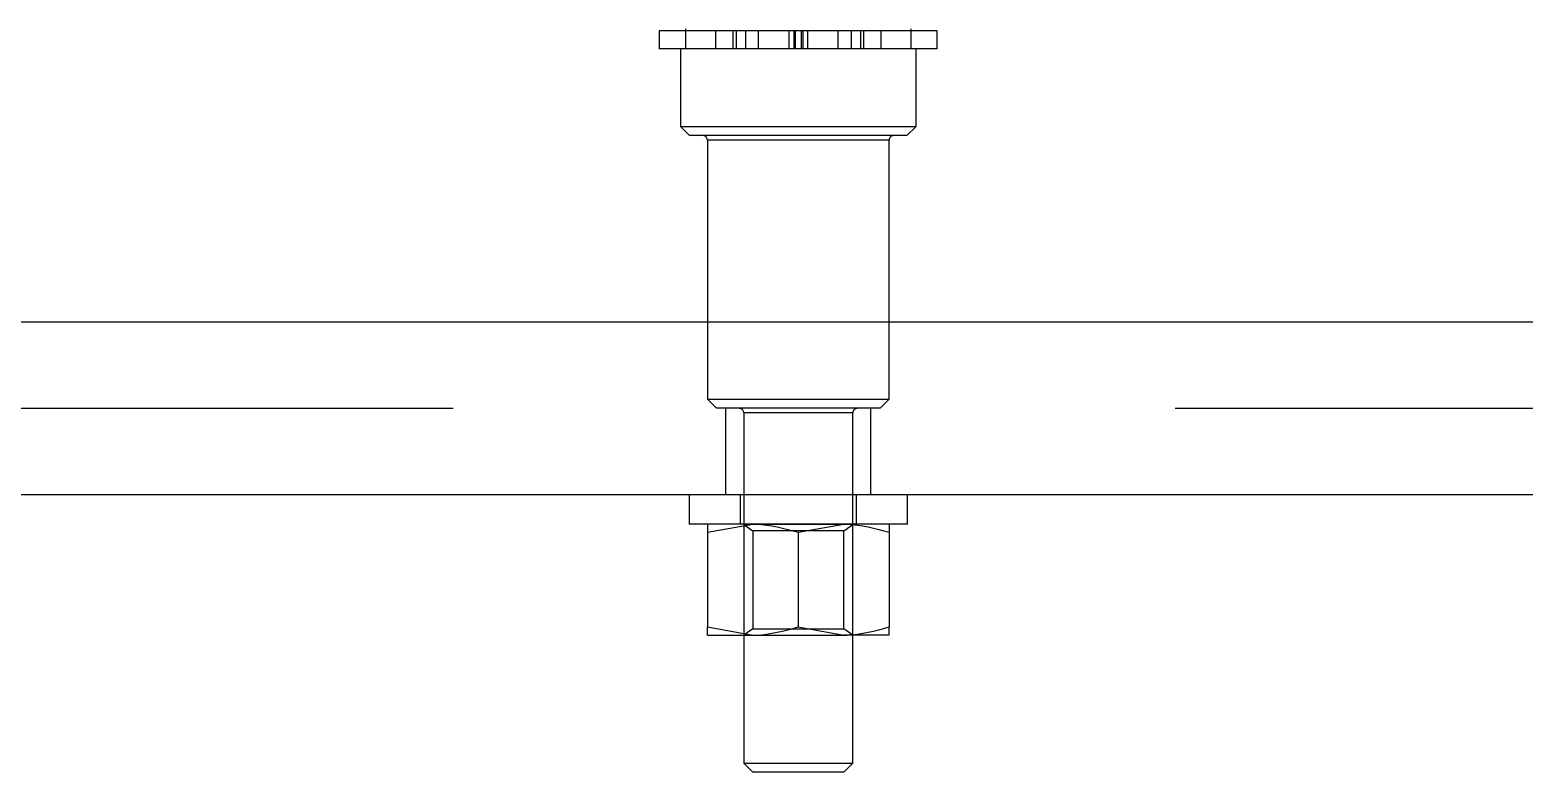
# Model space of a CAD drawing. Header units: metres. Extents: x 0 to 21025, y 0 to 14850.
# Drawn here: x 5274.1 to 5356.3, y 9031.4 to 9072.2 of the extents above; entities that cross this region are included whole.
import ezdxf

# ---------------------------------------------------------------- set-up
doc = ezdxf.new("R2010")
doc.units = ezdxf.units.M
doc.header["$LTSCALE"] = 25
doc.linetypes.add('HIDDEN2', pattern=[4.7625, 3.175, -1.5875])
doc.layers.add('SL4', color=4, linetype='Continuous')
doc.layers.add('ST1', color=7, linetype='HIDDEN2')

msp = doc.modelspace()

# ---------------------------------------------------------------- linework, layer by layer
at = {"layer": 'SL4'}
for p, q in [((4210.539, 9056.144), (5535.514, 9056.144)), ((5535.514, 9046.619), (4210.539, 9046.619)), ((5310.357, 9046.619), (5310.357, 9045.019)), ((5322.357, 9045.019), (5322.357, 9046.619)), ((5322.357, 9045.019), (5310.357, 9045.019)), ((5311.357, 9044.572), (5313.857, 9045.019)), ((5311.357, 9044.572), (5311.357, 9039.365)), ((5316.357, 9044.572), (5318.857, 9045.019)), ((5316.357, 9044.572), (5316.357, 9039.365)), ((5321.357, 9044.572), (5321.357, 9039.365)), ((5311.357, 9039.365), (5313.857, 9038.919)), ((5311.357, 9038.919), (5313.857, 9038.919)), ((5313.357, 9038.919), (5313.357, 9031.884)), ((5313.857, 9038.919), (5318.857, 9038.919)), ((5316.357, 9039.365), (5318.857, 9038.919)), ((5321.357, 9038.919), (5318.857, 9038.919)), ((5319.357, 9031.884), (5319.357, 9038.919)), ((5313.357, 9031.884), (5313.857, 9031.384)), ((5313.357, 9031.884), (5319.357, 9031.884)), ((5318.857, 9031.384), (5313.857, 9031.384)), ((5318.857, 9031.384), (5319.357, 9031.884))]:
    msp.add_line(p, q, dxfattribs=at)
for points, knots in [([(5311.357, 9045.019), (5311.357, 9045.012), (5311.357, 9044.987), (5311.357, 9044.747), (5311.357, 9044.572)], [0, 0, 0, 0, 0.2686336, 1, 1, 1, 1]), ([(5313.857, 9045.019), (5313.916, 9045.018), (5314.76, 9045.012), (5315.587, 9044.784), (5316.357, 9044.572)], [0, 0, 0, 0, 0.070201, 1, 1, 1, 1]), ([(5318.857, 9045.019), (5318.916, 9045.018), (5319.76, 9045.012), (5320.587, 9044.784), (5321.357, 9044.572)], [0, 0, 0, 0, 0.070201, 1, 1, 1, 1]), ([(5321.357, 9045.019), (5321.357, 9045.012), (5321.357, 9044.987), (5321.357, 9044.747), (5321.357, 9044.572)], [0, 0, 0, 0, 0.2686336, 1, 1, 1, 1]), ([(5311.357, 9038.919), (5311.357, 9038.925), (5311.357, 9038.95), (5311.357, 9039.19), (5311.357, 9039.365)], [0, 0, 0, 0, 0.268634, 1, 1, 1, 1]), ([(5313.857, 9038.919), (5313.916, 9038.919), (5314.76, 9038.925), (5315.587, 9039.153), (5316.357, 9039.365)], [0, 0, 0, 0, 0.0702006, 1, 1, 1, 1]), ([(5318.857, 9038.919), (5318.916, 9038.919), (5319.76, 9038.925), (5320.587, 9039.153), (5321.357, 9039.365)], [0, 0, 0, 0, 0.070201, 1, 1, 1, 1]), ([(5321.357, 9038.919), (5321.357, 9038.925), (5321.357, 9038.95), (5321.357, 9039.19), (5321.357, 9039.365)], [0, 0, 0, 0, 0.268634, 1, 1, 1, 1])]:
    msp.add_open_spline(points, degree=3, knots=knots, dxfattribs=at)
at = {"layer": 'ST1'}
for p, q in [((5324, 9072.139), (5308.713, 9072.139)), ((5308.713, 9072.139), (5308.713, 9071.139)), ((5310.157, 9072.239), (5310.157, 9071.139)), ((5310.157, 9072.139), (5310.157, 9071.139)), ((5311.809, 9072.139), (5311.809, 9071.139)), ((5312.76, 9072.139), (5312.76, 9071.139)), ((5312.936, 9072.139), (5312.936, 9071.139)), ((5313.452, 9072.139), (5313.452, 9071.139)), ((5314.157, 9072.139), (5314.157, 9071.139)), ((5315.857, 9071.139), (5315.857, 9072.139)), ((5316.107, 9072.139), (5316.107, 9071.139)), ((5316.195, 9072.139), (5316.195, 9071.139)), ((5316.518, 9072.139), (5316.518, 9071.139)), ((5316.607, 9072.139), (5316.607, 9071.139)), ((5316.857, 9072.139), (5316.857, 9071.139)), ((5318.557, 9071.139), (5318.557, 9072.139)), ((5319.261, 9072.139), (5319.261, 9071.139)), ((5319.778, 9072.139), (5319.778, 9071.139)), ((5319.953, 9072.139), (5319.953, 9071.139)), ((5320.904, 9072.139), (5320.904, 9071.139)), ((5322.557, 9071.139), (5322.557, 9072.239)), ((5322.557, 9071.139), (5322.557, 9072.139)), ((5324, 9071.139), (5324, 9072.139)), ((5324, 9071.139), (5308.713, 9071.139)), ((5309.882, 9071.139), (5309.882, 9066.884)), ((5322.832, 9066.884), (5322.832, 9071.139)), ((5309.882, 9066.884), (5322.832, 9066.884)), ((5309.882, 9066.884), (5310.382, 9066.384)), ((5322.332, 9066.384), (5322.832, 9066.884)), ((5322.332, 9066.384), (5310.382, 9066.384)), ((5311.357, 9066.134), (5311.357, 9051.884)), ((5321.357, 9066.134), (5311.403, 9066.134)), ((5321.357, 9051.884), (5321.357, 9066.134)), ((4210.539, 9056.144), (5535.514, 9056.144)), ((5311.357, 9051.884), (5321.357, 9051.884)), ((5311.357, 9051.884), (5311.857, 9051.384)), ((5320.857, 9051.384), (5321.357, 9051.884)), ((5535.514, 9051.381), (4210.539, 9051.381)), ((5320.857, 9051.384), (5311.857, 9051.384)), ((5312.357, 9051.381), (5312.357, 9046.619)), ((5319.357, 9051.134), (5313.357, 9051.134)), ((5313.357, 9051.134), (5313.357, 9038.919)), ((5319.357, 9038.919), (5319.357, 9051.134)), ((5320.357, 9046.619), (5320.357, 9051.381)), ((5313.157, 9046.619), (5313.157, 9045.019)), ((5319.557, 9045.019), (5319.557, 9046.619)), ((5313.357, 9045.019), (5313.357, 9044.993)), ((5319.357, 9044.993), (5313.357, 9044.993)), ((5313.357, 9044.993), (5313.857, 9044.643)), ((5318.857, 9044.643), (5313.857, 9044.643)), ((5313.857, 9044.643), (5313.857, 9039.269)), ((5318.857, 9044.643), (5319.357, 9044.993)), ((5318.857, 9039.269), (5318.857, 9044.643)), ((5319.357, 9044.993), (5319.357, 9045.019)), ((5313.857, 9039.269), (5313.357, 9038.919)), ((5313.857, 9039.269), (5318.857, 9039.269)), ((5319.357, 9038.919), (5318.857, 9039.269))]:
    msp.add_line(p, q, dxfattribs=at)
for centre, start, end in [((5311.107, 9066.134), 0, 90), ((5321.607, 9066.134), 90, 180), ((5313.107, 9051.134), 0, 90), ((5319.607, 9051.134), 90, 180)]:
    msp.add_arc(centre, 0.25, start, end, dxfattribs=at)

doc.saveas('drawing.dxf')
